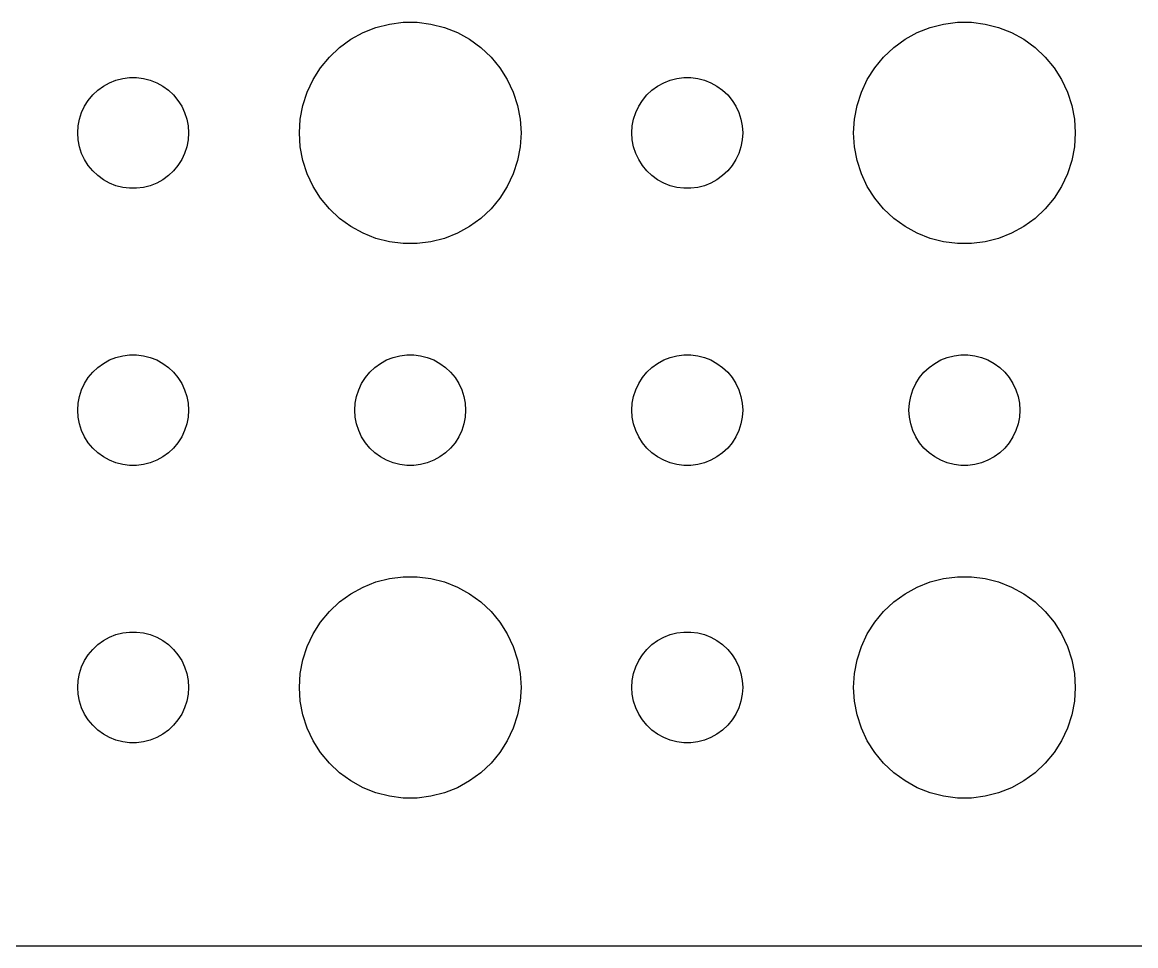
# Model space of a CAD drawing. Header units: metres. Extents: x -120 to 120, y -119 to 119.
# Drawn here: x -3 to 27.14, y -119.49 to -94.51 of the extents above; entities that cross this region are included whole.
import ezdxf

# ---------------------------------------------------------------- set-up
doc = ezdxf.new("R2010")
doc.units = ezdxf.units.M

msp = doc.modelspace()

# ---------------------------------------------------------------- linework, layer by layer
for p, q in [((6.57294, -94.6468), (6.93785, -94.5531)), ((6.93785, -94.5531), (7.31161, -94.5059)), ((7.31161, -94.5059), (7.68837, -94.5059)), ((7.68837, -94.5059), (8.06213, -94.5531)), ((8.06213, -94.5531), (8.42705, -94.6468)), ((21.5729, -94.6468), (21.9379, -94.5531)), ((21.9379, -94.5531), (22.3116, -94.5059)), ((22.3116, -94.5059), (22.6884, -94.5059)), ((22.6884, -94.5059), (23.0621, -94.5531)), ((23.0621, -94.5531), (23.427, -94.6468)), ((5.89252, -94.967), (6.22266, -94.7855)), ((6.22266, -94.7855), (6.57294, -94.6468)), ((8.42705, -94.6468), (8.77733, -94.7855)), ((8.77733, -94.7855), (9.10747, -94.967)), ((20.8925, -94.967), (21.2227, -94.7855)), ((21.2227, -94.7855), (21.5729, -94.6468)), ((23.427, -94.6468), (23.7773, -94.7855)), ((23.7773, -94.7855), (24.1075, -94.967)), ((5.31308, -95.4464), (5.58772, -95.1885)), ((5.58772, -95.1885), (5.89252, -94.967)), ((9.10747, -94.967), (9.41226, -95.1885)), ((9.41226, -95.1885), (9.6869, -95.4464)), ((20.3131, -95.4464), (20.5877, -95.1885)), ((20.5877, -95.1885), (20.8925, -94.967)), ((24.1075, -94.967), (24.4123, -95.1885)), ((24.4123, -95.1885), (24.6869, -95.4464)), ((5.07294, -95.7366), (5.31308, -95.4464)), ((9.6869, -95.4464), (9.92705, -95.7366)), ((20.0729, -95.7366), (20.3131, -95.4464)), ((24.6869, -95.4464), (24.927, -95.7366)), ((4.87108, -96.0547), (5.07294, -95.7366)), ((9.92705, -95.7366), (10.1289, -96.0547)), ((19.8711, -96.0547), (20.0729, -95.7366)), ((24.927, -95.7366), (25.1289, -96.0547)), ((-0.63866, -96.1428), (-0.46352, -96.0734)), ((-0.46352, -96.0734), (-0.28107, -96.0266)), ((-0.28107, -96.0266), (-0.09418, -96.003)), ((-0.09418, -96.003), (0.09418, -96.003)), ((0.09418, -96.003), (0.28107, -96.0266)), ((0.28107, -96.0266), (0.46352, -96.0734)), ((0.46352, -96.0734), (0.63866, -96.1428)), ((4.71066, -96.3956), (4.87108, -96.0547)), ((10.1289, -96.0547), (10.2893, -96.3956)), ((14.3613, -96.1428), (14.5365, -96.0734)), ((14.5365, -96.0734), (14.7189, -96.0266)), ((14.7189, -96.0266), (14.9058, -96.003)), ((14.9058, -96.003), (15.0942, -96.003)), ((15.0942, -96.003), (15.2811, -96.0266)), ((15.2811, -96.0266), (15.4635, -96.0734)), ((15.4635, -96.0734), (15.6387, -96.1428)), ((19.7107, -96.3956), (19.8711, -96.0547)), ((25.1289, -96.0547), (25.2893, -96.3956)), ((-1.09344, -96.4732), (-0.95613, -96.3442)), ((-0.95613, -96.3442), (-0.80373, -96.2335)), ((-0.80373, -96.2335), (-0.63866, -96.1428)), ((0.63866, -96.1428), (0.80373, -96.2335)), ((0.80373, -96.2335), (0.95613, -96.3442)), ((0.95613, -96.3442), (1.09344, -96.4732)), ((4.59424, -96.7539), (4.71066, -96.3956)), ((10.2893, -96.3956), (10.4057, -96.7539)), ((13.9065, -96.4732), (14.0439, -96.3442)), ((14.0439, -96.3442), (14.1963, -96.2335)), ((14.1963, -96.2335), (14.3613, -96.1428)), ((15.6387, -96.1428), (15.8037, -96.2335)), ((15.8037, -96.2335), (15.9561, -96.3442)), ((15.9561, -96.3442), (16.0934, -96.4732)), ((19.5942, -96.7539), (19.7107, -96.3956)), ((25.2893, -96.3956), (25.4057, -96.7539)), ((-1.31445, -96.7774), (-1.21352, -96.6183)), ((-1.21352, -96.6183), (-1.09344, -96.4732)), ((1.09344, -96.4732), (1.21352, -96.6183)), ((1.21352, -96.6183), (1.31445, -96.7774)), ((13.6855, -96.7774), (13.7865, -96.6183)), ((13.7865, -96.6183), (13.9065, -96.4732)), ((16.0934, -96.4732), (16.2135, -96.6183)), ((16.2135, -96.6183), (16.3145, -96.7774)), ((-1.45287, -97.127), (-1.39465, -96.9478)), ((-1.39465, -96.9478), (-1.31445, -96.7774)), ((1.31445, -96.7774), (1.39465, -96.9478)), ((1.39465, -96.9478), (1.45287, -97.127)), ((4.52365, -97.124), (4.59424, -96.7539)), ((10.4057, -96.7539), (10.4763, -97.124)), ((13.5471, -97.127), (13.6053, -96.9478)), ((13.6053, -96.9478), (13.6855, -96.7774)), ((16.3145, -96.7774), (16.3947, -96.9478)), ((16.3947, -96.9478), (16.4529, -97.127)), ((19.5237, -97.124), (19.5942, -96.7539)), ((25.4057, -96.7539), (25.4763, -97.124)), ((-1.5, -97.5), (-1.48816, -97.312)), ((-1.48816, -97.312), (-1.45287, -97.127)), ((1.45287, -97.127), (1.48816, -97.312)), ((1.48816, -97.312), (1.5, -97.5)), ((4.5, -97.5), (4.52365, -97.124)), ((10.4763, -97.124), (10.5, -97.5)), ((13.5, -97.5), (13.5118, -97.312)), ((13.5118, -97.312), (13.5471, -97.127)), ((16.4529, -97.127), (16.4882, -97.312)), ((16.4882, -97.312), (16.5, -97.5)), ((19.5, -97.5), (19.5237, -97.124)), ((25.4763, -97.124), (25.5, -97.5)), ((-1.48816, -97.688), (-1.5, -97.5)), ((1.5, -97.5), (1.48816, -97.688)), ((4.52365, -97.876), (4.5, -97.5)), ((10.5, -97.5), (10.4763, -97.876)), ((13.5118, -97.688), (13.5, -97.5)), ((16.5, -97.5), (16.4882, -97.688)), ((19.5237, -97.876), (19.5, -97.5)), ((25.5, -97.5), (25.4763, -97.876)), ((-1.45287, -97.873), (-1.48816, -97.688)), ((-1.39465, -98.0522), (-1.45287, -97.873)), ((1.45287, -97.873), (1.39465, -98.0522)), ((1.48816, -97.688), (1.45287, -97.873)), ((4.59424, -98.2461), (4.52365, -97.876)), ((10.4763, -97.876), (10.4057, -98.2461)), ((13.5471, -97.873), (13.5118, -97.688)), ((13.6053, -98.0522), (13.5471, -97.873)), ((16.4529, -97.873), (16.3947, -98.0522)), ((16.4882, -97.688), (16.4529, -97.873)), ((19.5942, -98.2461), (19.5237, -97.876)), ((25.4763, -97.876), (25.4057, -98.2461)), ((-1.31445, -98.2226), (-1.39465, -98.0522)), ((-1.21352, -98.3817), (-1.31445, -98.2226)), ((1.31445, -98.2226), (1.21352, -98.3817)), ((1.39465, -98.0522), (1.31445, -98.2226)), ((4.71066, -98.6044), (4.59424, -98.2461)), ((10.4057, -98.2461), (10.2893, -98.6044)), ((13.6855, -98.2226), (13.6053, -98.0522)), ((13.7865, -98.3817), (13.6855, -98.2226)), ((16.3145, -98.2226), (16.2135, -98.3817)), ((16.3947, -98.0522), (16.3145, -98.2226)), ((19.7107, -98.6044), (19.5942, -98.2461)), ((25.4057, -98.2461), (25.2893, -98.6044)), ((-1.09344, -98.5268), (-1.21352, -98.3817)), ((-0.95613, -98.6558), (-1.09344, -98.5268)), ((1.09344, -98.5268), (0.95613, -98.6558)), ((1.21352, -98.3817), (1.09344, -98.5268)), ((13.9065, -98.5268), (13.7865, -98.3817)), ((14.0439, -98.6558), (13.9065, -98.5268)), ((16.0934, -98.5268), (15.9561, -98.6558)), ((16.2135, -98.3817), (16.0934, -98.5268)), ((-0.80373, -98.7665), (-0.95613, -98.6558)), ((-0.63866, -98.8572), (-0.80373, -98.7665)), ((0.80373, -98.7665), (0.63866, -98.8572)), ((0.95613, -98.6558), (0.80373, -98.7665)), ((4.87108, -98.9453), (4.71066, -98.6044)), ((10.2893, -98.6044), (10.1289, -98.9453)), ((14.1963, -98.7665), (14.0439, -98.6558)), ((14.3613, -98.8572), (14.1963, -98.7665)), ((15.8037, -98.7665), (15.6387, -98.8572)), ((15.9561, -98.6558), (15.8037, -98.7665)), ((19.8711, -98.9453), (19.7107, -98.6044)), ((25.2893, -98.6044), (25.1289, -98.9453)), ((-0.46352, -98.9266), (-0.63866, -98.8572)), ((-0.28107, -98.9734), (-0.46352, -98.9266)), ((-0.09418, -98.997), (-0.28107, -98.9734)), ((0.09418, -98.997), (-0.09418, -98.997)), ((0.28107, -98.9734), (0.09418, -98.997)), ((0.46352, -98.9266), (0.28107, -98.9734)), ((0.63866, -98.8572), (0.46352, -98.9266)), ((5.07294, -99.2634), (4.87108, -98.9453)), ((10.1289, -98.9453), (9.92705, -99.2634)), ((14.5365, -98.9266), (14.3613, -98.8572)), ((14.7189, -98.9734), (14.5365, -98.9266)), ((14.9058, -98.997), (14.7189, -98.9734)), ((15.0942, -98.997), (14.9058, -98.997)), ((15.2811, -98.9734), (15.0942, -98.997)), ((15.4635, -98.9266), (15.2811, -98.9734)), ((15.6387, -98.8572), (15.4635, -98.9266)), ((20.0729, -99.2634), (19.8711, -98.9453)), ((25.1289, -98.9453), (24.927, -99.2634)), ((5.31308, -99.5536), (5.07294, -99.2634)), ((9.92705, -99.2634), (9.6869, -99.5536)), ((20.3131, -99.5536), (20.0729, -99.2634)), ((24.927, -99.2634), (24.6869, -99.5536)), ((5.58772, -99.8115), (5.31308, -99.5536)), ((9.6869, -99.5536), (9.41226, -99.8115)), ((20.5877, -99.8115), (20.3131, -99.5536)), ((24.6869, -99.5536), (24.4123, -99.8115)), ((5.89252, -100.033), (5.58772, -99.8115)), ((6.22266, -100.214), (5.89252, -100.033)), ((9.10747, -100.033), (8.77733, -100.214)), ((9.41226, -99.8115), (9.10747, -100.033)), ((20.8925, -100.033), (20.5877, -99.8115)), ((21.2227, -100.214), (20.8925, -100.033)), ((24.1075, -100.033), (23.7773, -100.214)), ((24.4123, -99.8115), (24.1075, -100.033)), ((6.57294, -100.353), (6.22266, -100.214)), ((6.93785, -100.447), (6.57294, -100.353)), ((8.42705, -100.353), (8.06213, -100.447)), ((8.77733, -100.214), (8.42705, -100.353)), ((21.5729, -100.353), (21.2227, -100.214)), ((21.9379, -100.447), (21.5729, -100.353)), ((23.427, -100.353), (23.0621, -100.447)), ((23.7773, -100.214), (23.427, -100.353)), ((7.31161, -100.494), (6.93785, -100.447)), ((7.68837, -100.494), (7.31161, -100.494)), ((8.06213, -100.447), (7.68837, -100.494)), ((22.3116, -100.494), (21.9379, -100.447)), ((22.6884, -100.494), (22.3116, -100.494)), ((23.0621, -100.447), (22.6884, -100.494)), ((-0.80373, -103.734), (-0.63866, -103.643)), ((-0.63866, -103.643), (-0.46352, -103.573)), ((-0.46352, -103.573), (-0.28107, -103.527)), ((-0.28107, -103.527), (-0.09418, -103.503)), ((-0.09418, -103.503), (0.09418, -103.503)), ((0.09418, -103.503), (0.28107, -103.527)), ((0.28107, -103.527), (0.46352, -103.573)), ((0.46352, -103.573), (0.63866, -103.643)), ((0.63866, -103.643), (0.80373, -103.734)), ((6.69626, -103.734), (6.86133, -103.643)), ((6.86133, -103.643), (7.03647, -103.573)), ((7.03647, -103.573), (7.21892, -103.527)), ((7.21892, -103.527), (7.40581, -103.503)), ((7.40581, -103.503), (7.59418, -103.503)), ((7.59418, -103.503), (7.78107, -103.527)), ((7.78107, -103.527), (7.96352, -103.573)), ((7.96352, -103.573), (8.13866, -103.643)), ((8.13866, -103.643), (8.30373, -103.734)), ((14.1963, -103.734), (14.3613, -103.643)), ((14.3613, -103.643), (14.5365, -103.573)), ((14.5365, -103.573), (14.7189, -103.527)), ((14.7189, -103.527), (14.9058, -103.503)), ((14.9058, -103.503), (15.0942, -103.503)), ((15.0942, -103.503), (15.2811, -103.527)), ((15.2811, -103.527), (15.4635, -103.573)), ((15.4635, -103.573), (15.6387, -103.643)), ((15.6387, -103.643), (15.8037, -103.734)), ((21.6963, -103.734), (21.8613, -103.643)), ((21.8613, -103.643), (22.0365, -103.573)), ((22.0365, -103.573), (22.2189, -103.527)), ((22.2189, -103.527), (22.4058, -103.503)), ((22.4058, -103.503), (22.5942, -103.503)), ((22.5942, -103.503), (22.7811, -103.527)), ((22.7811, -103.527), (22.9635, -103.573)), ((22.9635, -103.573), (23.1387, -103.643)), ((23.1387, -103.643), (23.3037, -103.734)), ((-1.21352, -104.118), (-1.09344, -103.973)), ((-1.09344, -103.973), (-0.95613, -103.844)), ((-0.95613, -103.844), (-0.80373, -103.734)), ((0.80373, -103.734), (0.95613, -103.844)), ((0.95613, -103.844), (1.09344, -103.973)), ((1.09344, -103.973), (1.21352, -104.118)), ((6.28647, -104.118), (6.40654, -103.973)), ((6.40654, -103.973), (6.54385, -103.844)), ((6.54385, -103.844), (6.69626, -103.734)), ((8.30373, -103.734), (8.45613, -103.844)), ((8.45613, -103.844), (8.59344, -103.973)), ((8.59344, -103.973), (8.71352, -104.118)), ((13.7865, -104.118), (13.9065, -103.973)), ((13.9065, -103.973), (14.0439, -103.844)), ((14.0439, -103.844), (14.1963, -103.734)), ((15.8037, -103.734), (15.9561, -103.844)), ((15.9561, -103.844), (16.0934, -103.973)), ((16.0934, -103.973), (16.2135, -104.118)), ((21.2865, -104.118), (21.4065, -103.973)), ((21.4065, -103.973), (21.5439, -103.844)), ((21.5439, -103.844), (21.6963, -103.734)), ((23.3037, -103.734), (23.4561, -103.844)), ((23.4561, -103.844), (23.5934, -103.973)), ((23.5934, -103.973), (23.7135, -104.118)), ((-1.31445, -104.277), (-1.21352, -104.118)), ((1.21352, -104.118), (1.31445, -104.277)), ((6.18553, -104.277), (6.28647, -104.118)), ((8.71352, -104.118), (8.81445, -104.277)), ((13.6855, -104.277), (13.7865, -104.118)), ((16.2135, -104.118), (16.3145, -104.277)), ((21.1855, -104.277), (21.2865, -104.118)), ((23.7135, -104.118), (23.8145, -104.277)), ((-1.45287, -104.627), (-1.39465, -104.448)), ((-1.39465, -104.448), (-1.31445, -104.277)), ((1.31445, -104.277), (1.39465, -104.448)), ((1.39465, -104.448), (1.45287, -104.627)), ((6.04712, -104.627), (6.10533, -104.448)), ((6.10533, -104.448), (6.18553, -104.277)), ((8.81445, -104.277), (8.89465, -104.448)), ((8.89465, -104.448), (8.95287, -104.627)), ((13.5471, -104.627), (13.6053, -104.448)), ((13.6053, -104.448), (13.6855, -104.277)), ((16.3145, -104.277), (16.3947, -104.448)), ((16.3947, -104.448), (16.4529, -104.627)), ((21.0471, -104.627), (21.1053, -104.448)), ((21.1053, -104.448), (21.1855, -104.277)), ((23.8145, -104.277), (23.8947, -104.448)), ((23.8947, -104.448), (23.9529, -104.627)), ((-1.5, -105), (-1.48816, -104.812)), ((-1.48816, -104.812), (-1.45287, -104.627)), ((1.45287, -104.627), (1.48816, -104.812)), ((1.48816, -104.812), (1.5, -105)), ((6, -105), (6.01183, -104.812)), ((6.01183, -104.812), (6.04712, -104.627)), ((8.95287, -104.627), (8.98816, -104.812)), ((8.98816, -104.812), (9, -105)), ((13.5, -105), (13.5118, -104.812)), ((13.5118, -104.812), (13.5471, -104.627)), ((16.4529, -104.627), (16.4882, -104.812)), ((16.4882, -104.812), (16.5, -105)), ((21, -105), (21.0118, -104.812)), ((21.0118, -104.812), (21.0471, -104.627)), ((23.9529, -104.627), (23.9882, -104.812)), ((23.9882, -104.812), (24, -105)), ((-1.48816, -105.188), (-1.5, -105)), ((1.5, -105), (1.48816, -105.188)), ((6.01183, -105.188), (6, -105)), ((9, -105), (8.98816, -105.188)), ((13.5118, -105.188), (13.5, -105)), ((16.5, -105), (16.4882, -105.188)), ((21.0118, -105.188), (21, -105)), ((24, -105), (23.9882, -105.188)), ((-1.45287, -105.373), (-1.48816, -105.188)), ((-1.39465, -105.552), (-1.45287, -105.373)), ((1.45287, -105.373), (1.39465, -105.552)), ((1.48816, -105.188), (1.45287, -105.373)), ((6.04712, -105.373), (6.01183, -105.188)), ((6.10533, -105.552), (6.04712, -105.373)), ((8.95287, -105.373), (8.89465, -105.552)), ((8.98816, -105.188), (8.95287, -105.373)), ((13.5471, -105.373), (13.5118, -105.188)), ((13.6053, -105.552), (13.5471, -105.373)), ((16.4529, -105.373), (16.3947, -105.552)), ((16.4882, -105.188), (16.4529, -105.373)), ((21.0471, -105.373), (21.0118, -105.188)), ((21.1053, -105.552), (21.0471, -105.373)), ((23.9529, -105.373), (23.8947, -105.552)), ((23.9882, -105.188), (23.9529, -105.373)), ((-1.31445, -105.723), (-1.39465, -105.552)), ((-1.21352, -105.882), (-1.31445, -105.723)), ((1.31445, -105.723), (1.21352, -105.882)), ((1.39465, -105.552), (1.31445, -105.723)), ((6.18553, -105.723), (6.10533, -105.552)), ((6.28647, -105.882), (6.18553, -105.723)), ((8.81445, -105.723), (8.71352, -105.882)), ((8.89465, -105.552), (8.81445, -105.723)), ((13.6855, -105.723), (13.6053, -105.552)), ((13.7865, -105.882), (13.6855, -105.723)), ((16.3145, -105.723), (16.2135, -105.882)), ((16.3947, -105.552), (16.3145, -105.723)), ((21.1855, -105.723), (21.1053, -105.552)), ((21.2865, -105.882), (21.1855, -105.723)), ((23.8145, -105.723), (23.7135, -105.882)), ((23.8947, -105.552), (23.8145, -105.723)), ((-1.09344, -106.027), (-1.21352, -105.882)), ((-0.95613, -106.156), (-1.09344, -106.027)), ((1.09344, -106.027), (0.95613, -106.156)), ((1.21352, -105.882), (1.09344, -106.027)), ((6.40654, -106.027), (6.28647, -105.882)), ((6.54385, -106.156), (6.40654, -106.027)), ((8.59344, -106.027), (8.45613, -106.156)), ((8.71352, -105.882), (8.59344, -106.027)), ((13.9065, -106.027), (13.7865, -105.882)), ((14.0439, -106.156), (13.9065, -106.027)), ((16.0934, -106.027), (15.9561, -106.156)), ((16.2135, -105.882), (16.0934, -106.027)), ((21.4065, -106.027), (21.2865, -105.882)), ((21.5439, -106.156), (21.4065, -106.027)), ((23.5934, -106.027), (23.4561, -106.156)), ((23.7135, -105.882), (23.5934, -106.027)), ((-0.80373, -106.266), (-0.95613, -106.156)), ((-0.63866, -106.357), (-0.80373, -106.266)), ((-0.46352, -106.427), (-0.63866, -106.357)), ((0.63866, -106.357), (0.46352, -106.427)), ((0.80373, -106.266), (0.63866, -106.357)), ((0.95613, -106.156), (0.80373, -106.266)), ((6.69626, -106.266), (6.54385, -106.156)), ((6.86133, -106.357), (6.69626, -106.266)), ((7.03647, -106.427), (6.86133, -106.357)), ((8.13866, -106.357), (7.96352, -106.427)), ((8.30373, -106.266), (8.13866, -106.357)), ((8.45613, -106.156), (8.30373, -106.266)), ((14.1963, -106.266), (14.0439, -106.156)), ((14.3613, -106.357), (14.1963, -106.266)), ((14.5365, -106.427), (14.3613, -106.357)), ((15.6387, -106.357), (15.4635, -106.427)), ((15.8037, -106.266), (15.6387, -106.357)), ((15.9561, -106.156), (15.8037, -106.266)), ((21.6963, -106.266), (21.5439, -106.156)), ((21.8613, -106.357), (21.6963, -106.266)), ((22.0365, -106.427), (21.8613, -106.357)), ((23.1387, -106.357), (22.9635, -106.427)), ((23.3037, -106.266), (23.1387, -106.357)), ((23.4561, -106.156), (23.3037, -106.266)), ((-0.28107, -106.473), (-0.46352, -106.427)), ((-0.09418, -106.497), (-0.28107, -106.473)), ((0.09418, -106.497), (-0.09418, -106.497)), ((0.28107, -106.473), (0.09418, -106.497)), ((0.46352, -106.427), (0.28107, -106.473)), ((7.21892, -106.473), (7.03647, -106.427)), ((7.40581, -106.497), (7.21892, -106.473)), ((7.59418, -106.497), (7.40581, -106.497)), ((7.78107, -106.473), (7.59418, -106.497)), ((7.96352, -106.427), (7.78107, -106.473)), ((14.7189, -106.473), (14.5365, -106.427)), ((14.9058, -106.497), (14.7189, -106.473)), ((15.0942, -106.497), (14.9058, -106.497)), ((15.2811, -106.473), (15.0942, -106.497)), ((15.4635, -106.427), (15.2811, -106.473)), ((22.2189, -106.473), (22.0365, -106.427)), ((22.4058, -106.497), (22.2189, -106.473)), ((22.5942, -106.497), (22.4058, -106.497)), ((22.7811, -106.473), (22.5942, -106.497)), ((22.9635, -106.427), (22.7811, -106.473)), ((6.22266, -109.786), (6.57294, -109.647)), ((6.57294, -109.647), (6.93785, -109.553)), ((6.93785, -109.553), (7.31161, -109.506)), ((7.31161, -109.506), (7.68837, -109.506)), ((7.68837, -109.506), (8.06213, -109.553)), ((8.06213, -109.553), (8.42705, -109.647)), ((8.42705, -109.647), (8.77733, -109.786)), ((21.2227, -109.786), (21.5729, -109.647)), ((21.5729, -109.647), (21.9379, -109.553)), ((21.9379, -109.553), (22.3116, -109.506)), ((22.3116, -109.506), (22.6884, -109.506)), ((22.6884, -109.506), (23.0621, -109.553)), ((23.0621, -109.553), (23.427, -109.647)), ((23.427, -109.647), (23.7773, -109.786)), ((5.58772, -110.188), (5.89252, -109.967)), ((5.89252, -109.967), (6.22266, -109.786)), ((8.77733, -109.786), (9.10747, -109.967)), ((9.10747, -109.967), (9.41226, -110.188)), ((20.5877, -110.188), (20.8925, -109.967)), ((20.8925, -109.967), (21.2227, -109.786)), ((23.7773, -109.786), (24.1075, -109.967)), ((24.1075, -109.967), (24.4123, -110.188)), ((5.31308, -110.446), (5.58772, -110.188)), ((9.41226, -110.188), (9.6869, -110.446)), ((20.3131, -110.446), (20.5877, -110.188)), ((24.4123, -110.188), (24.6869, -110.446)), ((5.07294, -110.737), (5.31308, -110.446)), ((9.6869, -110.446), (9.92705, -110.737)), ((20.0729, -110.737), (20.3131, -110.446)), ((24.6869, -110.446), (24.927, -110.737)), ((4.87108, -111.055), (5.07294, -110.737)), ((9.92705, -110.737), (10.1289, -111.055)), ((19.8711, -111.055), (20.0729, -110.737)), ((24.927, -110.737), (25.1289, -111.055)), ((-0.80373, -111.234), (-0.63866, -111.143)), ((-0.63866, -111.143), (-0.46352, -111.073)), ((-0.46352, -111.073), (-0.28107, -111.027)), ((-0.28107, -111.027), (-0.09418, -111.003)), ((-0.09418, -111.003), (0.09418, -111.003)), ((0.09418, -111.003), (0.28107, -111.027)), ((0.28107, -111.027), (0.46352, -111.073)), ((0.46352, -111.073), (0.63866, -111.143)), ((0.63866, -111.143), (0.80373, -111.234)), ((4.71066, -111.396), (4.87108, -111.055)), ((10.1289, -111.055), (10.2893, -111.396)), ((14.1963, -111.234), (14.3613, -111.143)), ((14.3613, -111.143), (14.5365, -111.073)), ((14.5365, -111.073), (14.7189, -111.027)), ((14.7189, -111.027), (14.9058, -111.003)), ((14.9058, -111.003), (15.0942, -111.003)), ((15.0942, -111.003), (15.2811, -111.027)), ((15.2811, -111.027), (15.4635, -111.073)), ((15.4635, -111.073), (15.6387, -111.143)), ((15.6387, -111.143), (15.8037, -111.234)), ((19.7107, -111.396), (19.8711, -111.055)), ((25.1289, -111.055), (25.2893, -111.396)), ((-1.21352, -111.618), (-1.09344, -111.473)), ((-1.09344, -111.473), (-0.95613, -111.344)), ((-0.95613, -111.344), (-0.80373, -111.234)), ((0.80373, -111.234), (0.95613, -111.344)), ((0.95613, -111.344), (1.09344, -111.473)), ((1.09344, -111.473), (1.21352, -111.618)), ((4.59424, -111.754), (4.71066, -111.396)), ((10.2893, -111.396), (10.4057, -111.754)), ((13.7865, -111.618), (13.9065, -111.473)), ((13.9065, -111.473), (14.0439, -111.344)), ((14.0439, -111.344), (14.1963, -111.234)), ((15.8037, -111.234), (15.9561, -111.344)), ((15.9561, -111.344), (16.0934, -111.473)), ((16.0934, -111.473), (16.2135, -111.618)), ((19.5942, -111.754), (19.7107, -111.396)), ((25.2893, -111.396), (25.4057, -111.754)), ((-1.39465, -111.948), (-1.31445, -111.777)), ((-1.31445, -111.777), (-1.21352, -111.618)), ((1.21352, -111.618), (1.31445, -111.777)), ((1.31445, -111.777), (1.39465, -111.948)), ((4.52365, -112.124), (4.59424, -111.754)), ((10.4057, -111.754), (10.4763, -112.124)), ((13.6053, -111.948), (13.6855, -111.777)), ((13.6855, -111.777), (13.7865, -111.618)), ((16.2135, -111.618), (16.3145, -111.777)), ((16.3145, -111.777), (16.3947, -111.948)), ((19.5237, -112.124), (19.5942, -111.754)), ((25.4057, -111.754), (25.4763, -112.124)), ((-1.45287, -112.127), (-1.39465, -111.948)), ((1.39465, -111.948), (1.45287, -112.127)), ((13.5471, -112.127), (13.6053, -111.948)), ((16.3947, -111.948), (16.4529, -112.127)), ((-1.5, -112.5), (-1.48816, -112.312)), ((-1.48816, -112.312), (-1.45287, -112.127)), ((1.45287, -112.127), (1.48816, -112.312)), ((1.48816, -112.312), (1.5, -112.5)), ((4.5, -112.5), (4.52365, -112.124)), ((10.4763, -112.124), (10.5, -112.5)), ((13.5, -112.5), (13.5118, -112.312)), ((13.5118, -112.312), (13.5471, -112.127)), ((16.4529, -112.127), (16.4882, -112.312)), ((16.4882, -112.312), (16.5, -112.5)), ((19.5, -112.5), (19.5237, -112.124)), ((25.4763, -112.124), (25.5, -112.5)), ((-1.48816, -112.688), (-1.5, -112.5)), ((-1.45287, -112.873), (-1.48816, -112.688)), ((1.48816, -112.688), (1.45287, -112.873)), ((1.5, -112.5), (1.48816, -112.688)), ((4.52365, -112.876), (4.5, -112.5)), ((10.5, -112.5), (10.4763, -112.876)), ((13.5118, -112.688), (13.5, -112.5)), ((13.5471, -112.873), (13.5118, -112.688)), ((16.4882, -112.688), (16.4529, -112.873)), ((16.5, -112.5), (16.4882, -112.688)), ((19.5237, -112.876), (19.5, -112.5)), ((25.5, -112.5), (25.4763, -112.876)), ((-1.39465, -113.052), (-1.45287, -112.873)), ((1.45287, -112.873), (1.39465, -113.052)), ((4.59424, -113.246), (4.52365, -112.876)), ((10.4763, -112.876), (10.4057, -113.246)), ((13.6053, -113.052), (13.5471, -112.873)), ((16.4529, -112.873), (16.3947, -113.052)), ((19.5942, -113.246), (19.5237, -112.876)), ((25.4763, -112.876), (25.4057, -113.246)), ((-1.31445, -113.223), (-1.39465, -113.052)), ((-1.21352, -113.382), (-1.31445, -113.223)), ((1.31445, -113.223), (1.21352, -113.382)), ((1.39465, -113.052), (1.31445, -113.223)), ((4.71066, -113.604), (4.59424, -113.246)), ((10.4057, -113.246), (10.2893, -113.604)), ((13.6855, -113.223), (13.6053, -113.052)), ((13.7865, -113.382), (13.6855, -113.223)), ((16.3145, -113.223), (16.2135, -113.382)), ((16.3947, -113.052), (16.3145, -113.223)), ((19.7107, -113.604), (19.5942, -113.246)), ((25.4057, -113.246), (25.2893, -113.604)), ((-1.09344, -113.527), (-1.21352, -113.382)), ((-0.95613, -113.656), (-1.09344, -113.527)), ((1.09344, -113.527), (0.95613, -113.656)), ((1.21352, -113.382), (1.09344, -113.527)), ((4.87108, -113.945), (4.71066, -113.604)), ((10.2893, -113.604), (10.1289, -113.945)), ((13.9065, -113.527), (13.7865, -113.382)), ((14.0439, -113.656), (13.9065, -113.527)), ((16.0934, -113.527), (15.9561, -113.656)), ((16.2135, -113.382), (16.0934, -113.527)), ((19.8711, -113.945), (19.7107, -113.604)), ((25.2893, -113.604), (25.1289, -113.945)), ((-0.80373, -113.766), (-0.95613, -113.656)), ((-0.63866, -113.857), (-0.80373, -113.766)), ((-0.46352, -113.927), (-0.63866, -113.857)), ((0.63866, -113.857), (0.46352, -113.927)), ((0.80373, -113.766), (0.63866, -113.857)), ((0.95613, -113.656), (0.80373, -113.766)), ((14.1963, -113.766), (14.0439, -113.656)), ((14.3613, -113.857), (14.1963, -113.766)), ((14.5365, -113.927), (14.3613, -113.857)), ((15.6387, -113.857), (15.4635, -113.927)), ((15.8037, -113.766), (15.6387, -113.857)), ((15.9561, -113.656), (15.8037, -113.766)), ((-0.28107, -113.973), (-0.46352, -113.927)), ((-0.09418, -113.997), (-0.28107, -113.973)), ((0.09418, -113.997), (-0.09418, -113.997)), ((0.28107, -113.973), (0.09418, -113.997)), ((0.46352, -113.927), (0.28107, -113.973)), ((5.07294, -114.263), (4.87108, -113.945)), ((10.1289, -113.945), (9.92705, -114.263)), ((14.7189, -113.973), (14.5365, -113.927)), ((14.9058, -113.997), (14.7189, -113.973)), ((15.0942, -113.997), (14.9058, -113.997)), ((15.2811, -113.973), (15.0942, -113.997)), ((15.4635, -113.927), (15.2811, -113.973)), ((20.0729, -114.263), (19.8711, -113.945)), ((25.1289, -113.945), (24.927, -114.263)), ((5.31308, -114.554), (5.07294, -114.263)), ((9.92705, -114.263), (9.6869, -114.554)), ((20.3131, -114.554), (20.0729, -114.263)), ((24.927, -114.263), (24.6869, -114.554)), ((5.58772, -114.812), (5.31308, -114.554)), ((5.89252, -115.033), (5.58772, -114.812)), ((9.41226, -114.812), (9.10747, -115.033)), ((9.6869, -114.554), (9.41226, -114.812)), ((20.5877, -114.812), (20.3131, -114.554)), ((20.8925, -115.033), (20.5877, -114.812)), ((24.4123, -114.812), (24.1075, -115.033)), ((24.6869, -114.554), (24.4123, -114.812)), ((6.22266, -115.214), (5.89252, -115.033)), ((9.10747, -115.033), (8.77733, -115.214)), ((21.2227, -115.214), (20.8925, -115.033)), ((24.1075, -115.033), (23.7773, -115.214)), ((6.57294, -115.353), (6.22266, -115.214)), ((6.93785, -115.447), (6.57294, -115.353)), ((8.42705, -115.353), (8.06213, -115.447)), ((8.77733, -115.214), (8.42705, -115.353)), ((21.5729, -115.353), (21.2227, -115.214)), ((21.9379, -115.447), (21.5729, -115.353)), ((23.427, -115.353), (23.0621, -115.447)), ((23.7773, -115.214), (23.427, -115.353)), ((7.31161, -115.494), (6.93785, -115.447)), ((7.68837, -115.494), (7.31161, -115.494)), ((8.06213, -115.447), (7.68837, -115.494)), ((22.3116, -115.494), (21.9379, -115.447)), ((22.6884, -115.494), (22.3116, -115.494)), ((23.0621, -115.447), (22.6884, -115.494)), ((-114.814, -119.49), (114.814, -119.49))]:
    msp.add_line(p, q)

doc.saveas('drawing.dxf')
